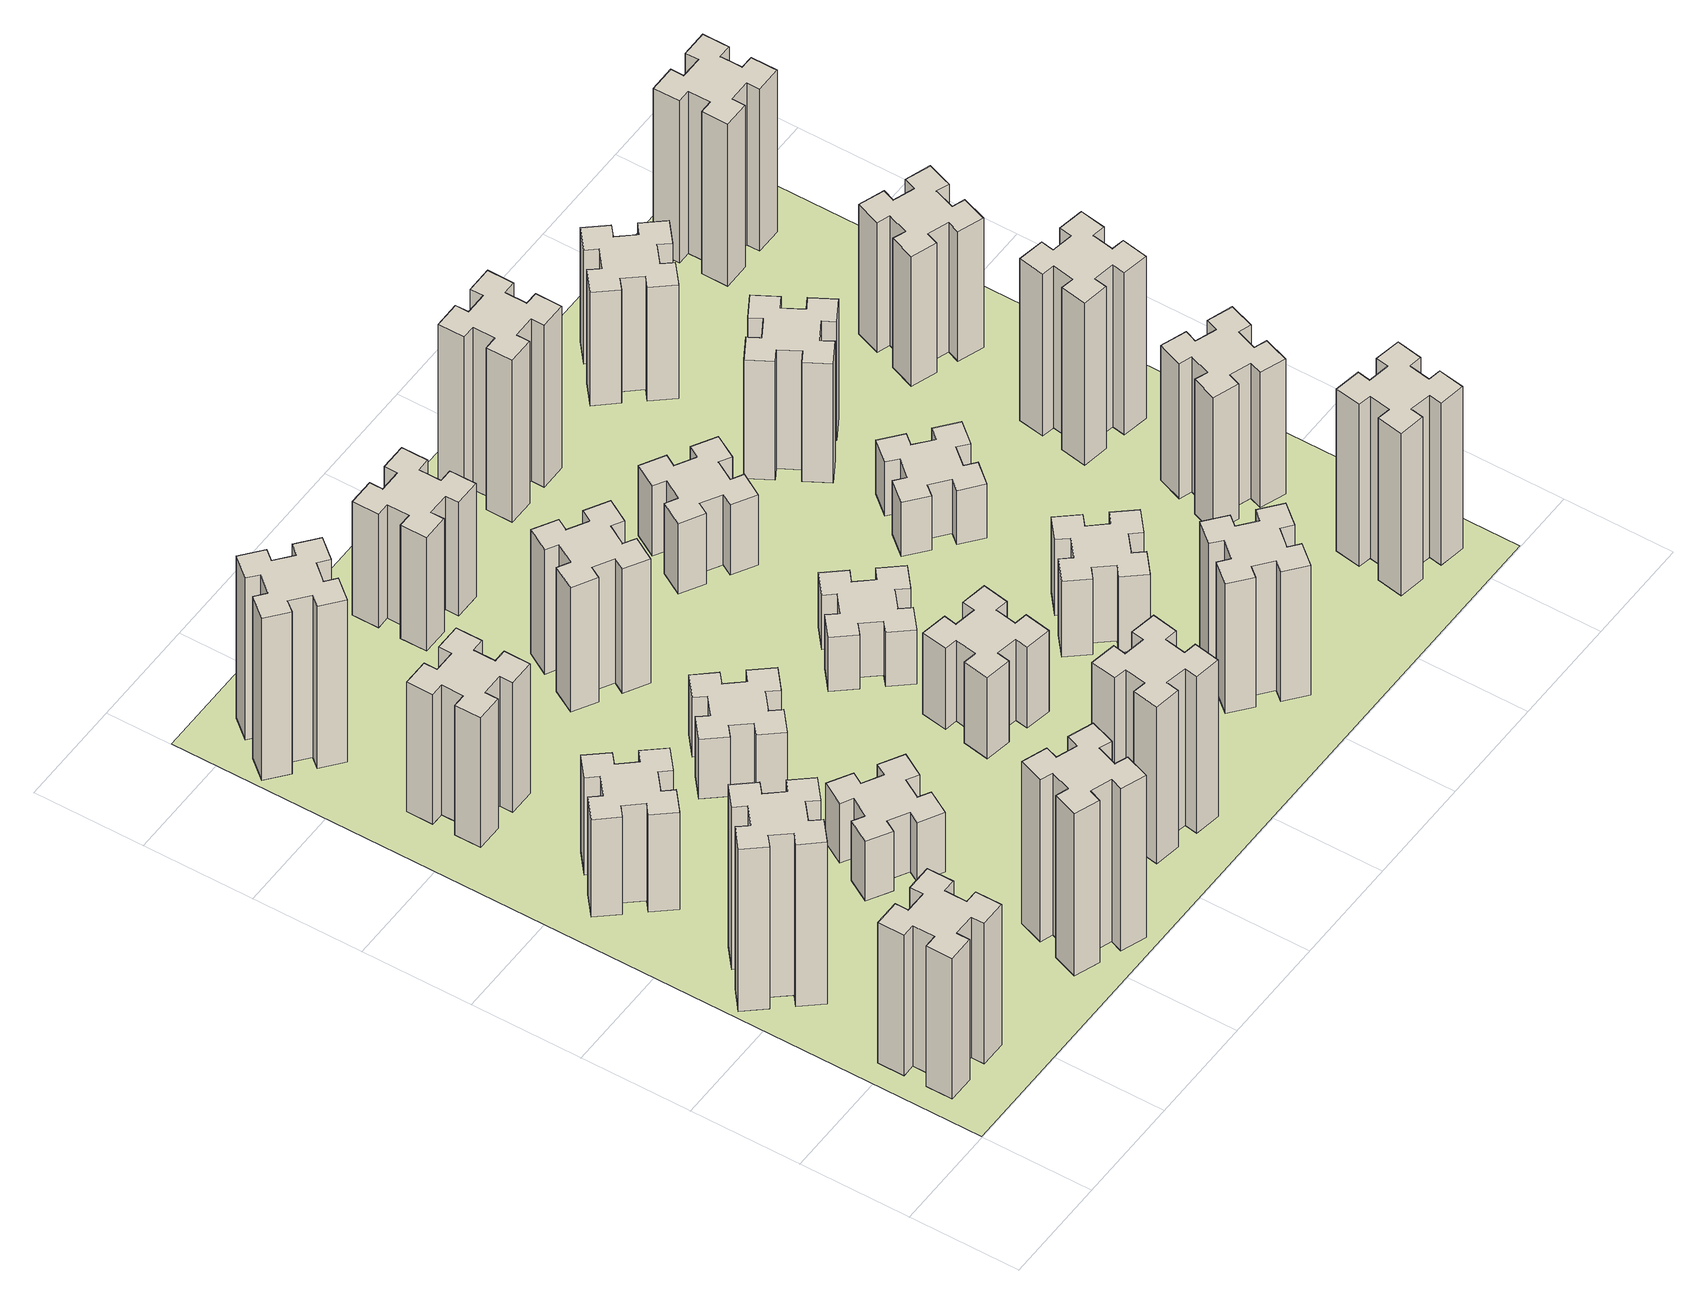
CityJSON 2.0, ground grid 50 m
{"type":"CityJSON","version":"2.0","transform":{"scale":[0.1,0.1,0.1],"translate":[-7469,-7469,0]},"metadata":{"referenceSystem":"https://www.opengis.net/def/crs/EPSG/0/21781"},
"CityObjects":{
"building1":{"type":"Building","attributes":{"class":"1000","function":"1000","usage":"1000","yearOfConstruction":2016,"roofType":"1000","measuredHeight":78,"storeysAboveGround":30,"storeysBelowGround":0},"geometry":[{"type":"Solid","lod":"1","boundaries":[[[[0,1,2,3,4,5,6,7,8,9,10,11,12,13,14,15,16,17,18,19]],[[17,16,20,21]],[[16,15,22,20]],[[15,14,23,22]],[[14,13,24,23]],[[13,12,25,24]],[[12,11,26,25]],[[11,10,27,26]],[[10,9,28,27]],[[9,8,29,28]],[[8,7,30,29]],[[7,6,31,30]],[[6,5,32,31]],[[5,4,33,32]],[[4,3,34,33]],[[3,2,35,34]],[[2,1,36,35]],[[1,0,37,36]],[[0,19,38,37]],[[19,18,39,38]],[[18,17,21,39]],[[24,25,26,27,28,29,30,31,32,33,34,35,36,37,38,39,21,20,22,23]]]]}]},
"building2":{"type":"Building","attributes":{"class":"1000","function":"1000","usage":"1000","yearOfConstruction":2016,"roofType":"1000","measuredHeight":90,"storeysAboveGround":30,"storeysBelowGround":0},"geometry":[{"type":"Solid","lod":"1","boundaries":[[[[40,41,42,43,44,45,46,47,48,49,50,51,52,53,54,55,56,57,58,59]],[[57,56,60,61]],[[56,55,62,60]],[[55,54,63,62]],[[54,53,64,63]],[[53,52,65,64]],[[52,51,66,65]],[[51,50,67,66]],[[50,49,68,67]],[[49,48,69,68]],[[48,47,70,69]],[[47,46,71,70]],[[46,45,72,71]],[[45,44,73,72]],[[44,43,74,73]],[[43,42,75,74]],[[42,41,76,75]],[[41,40,77,76]],[[40,59,78,77]],[[59,58,79,78]],[[58,57,61,79]],[[64,65,66,67,68,69,70,71,72,73,74,75,76,77,78,79,61,60,62,63]]]]}]},
"building3":{"type":"Building","attributes":{"class":"1000","function":"1000","usage":"1000","yearOfConstruction":2016,"roofType":"1000","measuredHeight":54,"storeysAboveGround":30,"storeysBelowGround":0},"geometry":[{"type":"Solid","lod":"1","boundaries":[[[[80,81,82,83,84,85,86,87,88,89,90,91,92,93,94,95,96,97,98,99]],[[97,96,100,101]],[[96,95,102,100]],[[95,94,103,102]],[[94,93,104,103]],[[93,92,105,104]],[[92,91,106,105]],[[91,90,107,106]],[[90,89,108,107]],[[89,88,109,108]],[[88,87,110,109]],[[87,86,111,110]],[[86,85,112,111]],[[85,84,113,112]],[[84,83,114,113]],[[83,82,115,114]],[[82,81,116,115]],[[81,80,117,116]],[[80,99,118,117]],[[99,98,119,118]],[[98,97,101,119]],[[104,105,106,107,108,109,110,111,112,113,114,115,116,117,118,119,101,100,102,103]]]]}]},
"building4":{"type":"Building","attributes":{"class":"1000","function":"1000","usage":"1000","yearOfConstruction":2016,"roofType":"1000","measuredHeight":72,"storeysAboveGround":30,"storeysBelowGround":0},"geometry":[{"type":"Solid","lod":"1","boundaries":[[[[120,121,122,123,124,125,126,127,128,129,130,131,132,133,134,135,136,137,138,139]],[[137,136,140,141]],[[136,135,142,140]],[[135,134,143,142]],[[134,133,144,143]],[[133,132,145,144]],[[132,131,146,145]],[[131,130,147,146]],[[130,129,148,147]],[[129,128,149,148]],[[128,127,150,149]],[[127,126,151,150]],[[126,125,152,151]],[[125,124,153,152]],[[124,123,154,153]],[[123,122,155,154]],[[122,121,156,155]],[[121,120,157,156]],[[120,139,158,157]],[[139,138,159,158]],[[138,137,141,159]],[[144,145,146,147,148,149,150,151,152,153,154,155,156,157,158,159,141,140,142,143]]]]}]},
"building5":{"type":"Building","attributes":{"class":"1000","function":"1000","usage":"1000","yearOfConstruction":2016,"roofType":"1000","measuredHeight":90,"storeysAboveGround":30,"storeysBelowGround":0},"geometry":[{"type":"Solid","lod":"1","boundaries":[[[[160,161,162,163,164,165,166,167,168,169,170,171,172,173,174,175,176,177,178,179]],[[177,176,180,181]],[[176,175,182,180]],[[175,174,183,182]],[[174,173,184,183]],[[173,172,185,184]],[[172,171,186,185]],[[171,170,187,186]],[[170,169,188,187]],[[169,168,189,188]],[[168,167,190,189]],[[167,166,191,190]],[[166,165,192,191]],[[165,164,193,192]],[[164,163,194,193]],[[163,162,195,194]],[[162,161,196,195]],[[161,160,197,196]],[[160,179,198,197]],[[179,178,199,198]],[[178,177,181,199]],[[184,185,186,187,188,189,190,191,192,193,194,195,196,197,198,199,181,180,182,183]]]]}]},
"building6":{"type":"Building","attributes":{"class":"1000","function":"1000","usage":"1000","yearOfConstruction":2016,"roofType":"1000","measuredHeight":90,"storeysAboveGround":30,"storeysBelowGround":0},"geometry":[{"type":"Solid","lod":"1","boundaries":[[[[200,201,202,203,204,205,206,207,208,209,210,211,212,213,214,215,216,217,218,219]],[[217,216,220,221]],[[216,215,222,220]],[[215,214,223,222]],[[214,213,224,223]],[[213,212,225,224]],[[212,211,226,225]],[[211,210,227,226]],[[210,209,228,227]],[[209,208,229,228]],[[208,207,230,229]],[[207,206,231,230]],[[206,205,232,231]],[[205,204,233,232]],[[204,203,234,233]],[[203,202,235,234]],[[202,201,236,235]],[[201,200,237,236]],[[200,219,238,237]],[[219,218,239,238]],[[218,217,221,239]],[[224,225,226,227,228,229,230,231,232,233,234,235,236,237,238,239,221,220,222,223]]]]}]},
"building7":{"type":"Building","attributes":{"class":"1000","function":"1000","usage":"1000","yearOfConstruction":2016,"roofType":"1000","measuredHeight":33,"storeysAboveGround":30,"storeysBelowGround":0},"geometry":[{"type":"Solid","lod":"1","boundaries":[[[[240,241,242,243,244,245,246,247,248,249,250,251,252,253,254,255,256,257,258,259]],[[257,256,260,261]],[[256,255,262,260]],[[255,254,263,262]],[[254,253,264,263]],[[253,252,265,264]],[[252,251,266,265]],[[251,250,267,266]],[[250,249,268,267]],[[249,248,269,268]],[[248,247,270,269]],[[247,246,271,270]],[[246,245,272,271]],[[245,244,273,272]],[[244,243,274,273]],[[243,242,275,274]],[[242,241,276,275]],[[241,240,277,276]],[[240,259,278,277]],[[259,258,279,278]],[[258,257,261,279]],[[264,265,266,267,268,269,270,271,272,273,274,275,276,277,278,279,261,260,262,263]]]]}]},
"building8":{"type":"Building","attributes":{"class":"1000","function":"1000","usage":"1000","yearOfConstruction":2016,"roofType":"1000","measuredHeight":33,"storeysAboveGround":30,"storeysBelowGround":0},"geometry":[{"type":"Solid","lod":"1","boundaries":[[[[280,281,282,283,284,285,286,287,288,289,290,291,292,293,294,295,296,297,298,299]],[[297,296,300,301]],[[296,295,302,300]],[[295,294,303,302]],[[294,293,304,303]],[[293,292,305,304]],[[292,291,306,305]],[[291,290,307,306]],[[290,289,308,307]],[[289,288,309,308]],[[288,287,310,309]],[[287,286,311,310]],[[286,285,312,311]],[[285,284,313,312]],[[284,283,314,313]],[[283,282,315,314]],[[282,281,316,315]],[[281,280,317,316]],[[280,299,318,317]],[[299,298,319,318]],[[298,297,301,319]],[[304,305,306,307,308,309,310,311,312,313,314,315,316,317,318,319,301,300,302,303]]]]}]},
"building9":{"type":"Building","attributes":{"class":"1000","function":"1000","usage":"1000","yearOfConstruction":2016,"roofType":"1000","measuredHeight":87,"storeysAboveGround":30,"storeysBelowGround":0},"geometry":[{"type":"Solid","lod":"1","boundaries":[[[[320,321,322,323,324,325,326,327,328,329,330,331,332,333,334,335,336,337,338,339]],[[337,336,340,341]],[[336,335,342,340]],[[335,334,343,342]],[[334,333,344,343]],[[333,332,345,344]],[[332,331,346,345]],[[331,330,347,346]],[[330,329,348,347]],[[329,328,349,348]],[[328,327,350,349]],[[327,326,351,350]],[[326,325,352,351]],[[325,324,353,352]],[[324,323,354,353]],[[323,322,355,354]],[[322,321,356,355]],[[321,320,357,356]],[[320,339,358,357]],[[339,338,359,358]],[[338,337,341,359]],[[344,345,346,347,348,349,350,351,352,353,354,355,356,357,358,359,341,340,342,343]]]]}]},
"building10":{"type":"Building","attributes":{"class":"1000","function":"1000","usage":"1000","yearOfConstruction":2016,"roofType":"1000","measuredHeight":69,"storeysAboveGround":30,"storeysBelowGround":0},"geometry":[{"type":"Solid","lod":"1","boundaries":[[[[360,361,362,363,364,365,366,367,368,369,370,371,372,373,374,375,376,377,378,379]],[[377,376,380,381]],[[376,375,382,380]],[[375,374,383,382]],[[374,373,384,383]],[[373,372,385,384]],[[372,371,386,385]],[[371,370,387,386]],[[370,369,388,387]],[[369,368,389,388]],[[368,367,390,389]],[[367,366,391,390]],[[366,365,392,391]],[[365,364,393,392]],[[364,363,394,393]],[[363,362,395,394]],[[362,361,396,395]],[[361,360,397,396]],[[360,379,398,397]],[[379,378,399,398]],[[378,377,381,399]],[[384,385,386,387,388,389,390,391,392,393,394,395,396,397,398,399,381,380,382,383]]]]}]},
"building11":{"type":"Building","attributes":{"class":"1000","function":"1000","usage":"1000","yearOfConstruction":2016,"roofType":"1000","measuredHeight":63,"storeysAboveGround":30,"storeysBelowGround":0},"geometry":[{"type":"Solid","lod":"1","boundaries":[[[[400,401,402,403,404,405,406,407,408,409,410,411,412,413,414,415,416,417,418,419]],[[417,416,420,421]],[[416,415,422,420]],[[415,414,423,422]],[[414,413,424,423]],[[413,412,425,424]],[[412,411,426,425]],[[411,410,427,426]],[[410,409,428,427]],[[409,408,429,428]],[[408,407,430,429]],[[407,406,431,430]],[[406,405,432,431]],[[405,404,433,432]],[[404,403,434,433]],[[403,402,435,434]],[[402,401,436,435]],[[401,400,437,436]],[[400,419,438,437]],[[419,418,439,438]],[[418,417,421,439]],[[424,425,426,427,428,429,430,431,432,433,434,435,436,437,438,439,421,420,422,423]]]]}]},
"building12":{"type":"Building","attributes":{"class":"1000","function":"1000","usage":"1000","yearOfConstruction":2016,"roofType":"1000","measuredHeight":45,"storeysAboveGround":30,"storeysBelowGround":0},"geometry":[{"type":"Solid","lod":"1","boundaries":[[[[440,441,442,443,444,445,446,447,448,449,450,451,452,453,454,455,456,457,458,459]],[[457,456,460,461]],[[456,455,462,460]],[[455,454,463,462]],[[454,453,464,463]],[[453,452,465,464]],[[452,451,466,465]],[[451,450,467,466]],[[450,449,468,467]],[[449,448,469,468]],[[448,447,470,469]],[[447,446,471,470]],[[446,445,472,471]],[[445,444,473,472]],[[444,443,474,473]],[[443,442,475,474]],[[442,441,476,475]],[[441,440,477,476]],[[440,459,478,477]],[[459,458,479,478]],[[458,457,461,479]],[[464,465,466,467,468,469,470,471,472,473,474,475,476,477,478,479,461,460,462,463]]]]}]},
"building13":{"type":"Building","attributes":{"class":"1000","function":"1000","usage":"1000","yearOfConstruction":2016,"roofType":"1000","measuredHeight":30,"storeysAboveGround":30,"storeysBelowGround":0},"geometry":[{"type":"Solid","lod":"1","boundaries":[[[[480,481,482,483,484,485,486,487,488,489,490,491,492,493,494,495,496,497,498,499]],[[497,496,500,501]],[[496,495,502,500]],[[495,494,503,502]],[[494,493,504,503]],[[493,492,505,504]],[[492,491,506,505]],[[491,490,507,506]],[[490,489,508,507]],[[489,488,509,508]],[[488,487,510,509]],[[487,486,511,510]],[[486,485,512,511]],[[485,484,513,512]],[[484,483,514,513]],[[483,482,515,514]],[[482,481,516,515]],[[481,480,517,516]],[[480,499,518,517]],[[499,498,519,518]],[[498,497,501,519]],[[504,505,506,507,508,509,510,511,512,513,514,515,516,517,518,519,501,500,502,503]]]]}]},
"building14":{"type":"Building","attributes":{"class":"1000","function":"1000","usage":"1000","yearOfConstruction":2016,"roofType":"1000","measuredHeight":39,"storeysAboveGround":30,"storeysBelowGround":0},"geometry":[{"type":"Solid","lod":"1","boundaries":[[[[520,521,522,523,524,525,526,527,528,529,530,531,532,533,534,535,536,537,538,539]],[[537,536,540,541]],[[536,535,542,540]],[[535,534,543,542]],[[534,533,544,543]],[[533,532,545,544]],[[532,531,546,545]],[[531,530,547,546]],[[530,529,548,547]],[[529,528,549,548]],[[528,527,550,549]],[[527,526,551,550]],[[526,525,552,551]],[[525,524,553,552]],[[524,523,554,553]],[[523,522,555,554]],[[522,521,556,555]],[[521,520,557,556]],[[520,539,558,557]],[[539,538,559,558]],[[538,537,541,559]],[[544,545,546,547,548,549,550,551,552,553,554,555,556,557,558,559,541,540,542,543]]]]}]},
"building15":{"type":"Building","attributes":{"class":"1000","function":"1000","usage":"1000","yearOfConstruction":2016,"roofType":"1000","measuredHeight":72,"storeysAboveGround":30,"storeysBelowGround":0},"geometry":[{"type":"Solid","lod":"1","boundaries":[[[[560,561,562,563,564,565,566,567,568,569,570,571,572,573,574,575,576,577,578,579]],[[577,576,580,581]],[[576,575,582,580]],[[575,574,583,582]],[[574,573,584,583]],[[573,572,585,584]],[[572,571,586,585]],[[571,570,587,586]],[[570,569,588,587]],[[569,568,589,588]],[[568,567,590,589]],[[567,566,591,590]],[[566,565,592,591]],[[565,564,593,592]],[[564,563,594,593]],[[563,562,595,594]],[[562,561,596,595]],[[561,560,597,596]],[[560,579,598,597]],[[579,578,599,598]],[[578,577,581,599]],[[584,585,586,587,588,589,590,591,592,593,594,595,596,597,598,599,581,580,582,583]]]]}]},
"building16":{"type":"Building","attributes":{"class":"1000","function":"1000","usage":"1000","yearOfConstruction":2016,"roofType":"1000","measuredHeight":42,"storeysAboveGround":30,"storeysBelowGround":0},"geometry":[{"type":"Solid","lod":"1","boundaries":[[[[600,601,602,603,604,605,606,607,608,609,610,611,612,613,614,615,616,617,618,619]],[[617,616,620,621]],[[616,615,622,620]],[[615,614,623,622]],[[614,613,624,623]],[[613,612,625,624]],[[612,611,626,625]],[[611,610,627,626]],[[610,609,628,627]],[[609,608,629,628]],[[608,607,630,629]],[[607,606,631,630]],[[606,605,632,631]],[[605,604,633,632]],[[604,603,634,633]],[[603,602,635,634]],[[602,601,636,635]],[[601,600,637,636]],[[600,619,638,637]],[[619,618,639,638]],[[618,617,621,639]],[[624,625,626,627,628,629,630,631,632,633,634,635,636,637,638,639,621,620,622,623]]]]}]},
"building17":{"type":"Building","attributes":{"class":"1000","function":"1000","usage":"1000","yearOfConstruction":2016,"roofType":"1000","measuredHeight":90,"storeysAboveGround":30,"storeysBelowGround":0},"geometry":[{"type":"Solid","lod":"1","boundaries":[[[[640,641,642,643,644,645,646,647,648,649,650,651,652,653,654,655,656,657,658,659]],[[657,656,660,661]],[[656,655,662,660]],[[655,654,663,662]],[[654,653,664,663]],[[653,652,665,664]],[[652,651,666,665]],[[651,650,667,666]],[[650,649,668,667]],[[649,648,669,668]],[[648,647,670,669]],[[647,646,671,670]],[[646,645,672,671]],[[645,644,673,672]],[[644,643,674,673]],[[643,642,675,674]],[[642,641,676,675]],[[641,640,677,676]],[[640,659,678,677]],[[659,658,679,678]],[[658,657,661,679]],[[664,665,666,667,668,669,670,671,672,673,674,675,676,677,678,679,661,660,662,663]]]]}]},
"building18":{"type":"Building","attributes":{"class":"1000","function":"1000","usage":"1000","yearOfConstruction":2016,"roofType":"1000","measuredHeight":30,"storeysAboveGround":30,"storeysBelowGround":0},"geometry":[{"type":"Solid","lod":"1","boundaries":[[[[680,681,682,683,684,685,686,687,688,689,690,691,692,693,694,695,696,697,698,699]],[[697,696,700,701]],[[696,695,702,700]],[[695,694,703,702]],[[694,693,704,703]],[[693,692,705,704]],[[692,691,706,705]],[[691,690,707,706]],[[690,689,708,707]],[[689,688,709,708]],[[688,687,710,709]],[[687,686,711,710]],[[686,685,712,711]],[[685,684,713,712]],[[684,683,714,713]],[[683,682,715,714]],[[682,681,716,715]],[[681,680,717,716]],[[680,699,718,717]],[[699,698,719,718]],[[698,697,701,719]],[[704,705,706,707,708,709,710,711,712,713,714,715,716,717,718,719,701,700,702,703]]]]}]},
"building19":{"type":"Building","attributes":{"class":"1000","function":"1000","usage":"1000","yearOfConstruction":2016,"roofType":"1000","measuredHeight":66,"storeysAboveGround":30,"storeysBelowGround":0},"geometry":[{"type":"Solid","lod":"1","boundaries":[[[[720,721,722,723,724,725,726,727,728,729,730,731,732,733,734,735,736,737,738,739]],[[737,736,740,741]],[[736,735,742,740]],[[735,734,743,742]],[[734,733,744,743]],[[733,732,745,744]],[[732,731,746,745]],[[731,730,747,746]],[[730,729,748,747]],[[729,728,749,748]],[[728,727,750,749]],[[727,726,751,750]],[[726,725,752,751]],[[725,724,753,752]],[[724,723,754,753]],[[723,722,755,754]],[[722,721,756,755]],[[721,720,757,756]],[[720,739,758,757]],[[739,738,759,758]],[[738,737,741,759]],[[744,745,746,747,748,749,750,751,752,753,754,755,756,757,758,759,741,740,742,743]]]]}]},
"building20":{"type":"Building","attributes":{"class":"1000","function":"1000","usage":"1000","yearOfConstruction":2016,"roofType":"1000","measuredHeight":90,"storeysAboveGround":30,"storeysBelowGround":0},"geometry":[{"type":"Solid","lod":"1","boundaries":[[[[760,761,762,763,764,765,766,767,768,769,770,771,772,773,774,775,776,777,778,779]],[[777,776,780,781]],[[776,775,782,780]],[[775,774,783,782]],[[774,773,784,783]],[[773,772,785,784]],[[772,771,786,785]],[[771,770,787,786]],[[770,769,788,787]],[[769,768,789,788]],[[768,767,790,789]],[[767,766,791,790]],[[766,765,792,791]],[[765,764,793,792]],[[764,763,794,793]],[[763,762,795,794]],[[762,761,796,795]],[[761,760,797,796]],[[760,779,798,797]],[[779,778,799,798]],[[778,777,781,799]],[[784,785,786,787,788,789,790,791,792,793,794,795,796,797,798,799,781,780,782,783]]]]}]},
"building21":{"type":"Building","attributes":{"class":"1000","function":"1000","usage":"1000","yearOfConstruction":2016,"roofType":"1000","measuredHeight":63,"storeysAboveGround":30,"storeysBelowGround":0},"geometry":[{"type":"Solid","lod":"1","boundaries":[[[[800,801,802,803,804,805,806,807,808,809,810,811,812,813,814,815,816,817,818,819]],[[817,816,820,821]],[[816,815,822,820]],[[815,814,823,822]],[[814,813,824,823]],[[813,812,825,824]],[[812,811,826,825]],[[811,810,827,826]],[[810,809,828,827]],[[809,808,829,828]],[[808,807,830,829]],[[807,806,831,830]],[[806,805,832,831]],[[805,804,833,832]],[[804,803,834,833]],[[803,802,835,834]],[[802,801,836,835]],[[801,800,837,836]],[[800,819,838,837]],[[819,818,839,838]],[[818,817,821,839]],[[824,825,826,827,828,829,830,831,832,833,834,835,836,837,838,839,821,820,822,823]]]]}]},
"building22":{"type":"Building","attributes":{"class":"1000","function":"1000","usage":"1000","yearOfConstruction":2016,"roofType":"1000","measuredHeight":75,"storeysAboveGround":30,"storeysBelowGround":0},"geometry":[{"type":"Solid","lod":"1","boundaries":[[[[840,841,842,843,844,845,846,847,848,849,850,851,852,853,854,855,856,857,858,859]],[[857,856,860,861]],[[856,855,862,860]],[[855,854,863,862]],[[854,853,864,863]],[[853,852,865,864]],[[852,851,866,865]],[[851,850,867,866]],[[850,849,868,867]],[[849,848,869,868]],[[848,847,870,869]],[[847,846,871,870]],[[846,845,872,871]],[[845,844,873,872]],[[844,843,874,873]],[[843,842,875,874]],[[842,841,876,875]],[[841,840,877,876]],[[840,859,878,877]],[[859,858,879,878]],[[858,857,861,879]],[[864,865,866,867,868,869,870,871,872,873,874,875,876,877,878,879,861,860,862,863]]]]}]},
"building23":{"type":"Building","attributes":{"class":"1000","function":"1000","usage":"1000","yearOfConstruction":2016,"roofType":"1000","measuredHeight":90,"storeysAboveGround":30,"storeysBelowGround":0},"geometry":[{"type":"Solid","lod":"1","boundaries":[[[[880,881,882,883,884,885,886,887,888,889,890,891,892,893,894,895,896,897,898,899]],[[897,896,900,901]],[[896,895,902,900]],[[895,894,903,902]],[[894,893,904,903]],[[893,892,905,904]],[[892,891,906,905]],[[891,890,907,906]],[[890,889,908,907]],[[889,888,909,908]],[[888,887,910,909]],[[887,886,911,910]],[[886,885,912,911]],[[885,884,913,912]],[[884,883,914,913]],[[883,882,915,914]],[[882,881,916,915]],[[881,880,917,916]],[[880,899,918,917]],[[899,898,919,918]],[[898,897,901,919]],[[904,905,906,907,908,909,910,911,912,913,914,915,916,917,918,919,901,900,902,903]]]]}]},
"building24":{"type":"Building","attributes":{"class":"1000","function":"1000","usage":"1000","yearOfConstruction":2016,"roofType":"1000","measuredHeight":72,"storeysAboveGround":30,"storeysBelowGround":0},"geometry":[{"type":"Solid","lod":"1","boundaries":[[[[920,921,922,923,924,925,926,927,928,929,930,931,932,933,934,935,936,937,938,939]],[[937,936,940,941]],[[936,935,942,940]],[[935,934,943,942]],[[934,933,944,943]],[[933,932,945,944]],[[932,931,946,945]],[[931,930,947,946]],[[930,929,948,947]],[[929,928,949,948]],[[928,927,950,949]],[[927,926,951,950]],[[926,925,952,951]],[[925,924,953,952]],[[924,923,954,953]],[[923,922,955,954]],[[922,921,956,955]],[[921,920,957,956]],[[920,939,958,957]],[[939,938,959,958]],[[938,937,941,959]],[[944,945,946,947,948,949,950,951,952,953,954,955,956,957,958,959,941,940,942,943]]]]}]},
"building25":{"type":"Building","attributes":{"class":"1000","function":"1000","usage":"1000","yearOfConstruction":2016,"roofType":"1000","measuredHeight":90,"storeysAboveGround":30,"storeysBelowGround":0},"geometry":[{"type":"Solid","lod":"1","boundaries":[[[[960,961,962,963,964,965,966,967,968,969,970,971,972,973,974,975,976,977,978,979]],[[977,976,980,981]],[[976,975,982,980]],[[975,974,983,982]],[[974,973,984,983]],[[973,972,985,984]],[[972,971,986,985]],[[971,970,987,986]],[[970,969,988,987]],[[969,968,989,988]],[[968,967,990,989]],[[967,966,991,990]],[[966,965,992,991]],[[965,964,993,992]],[[964,963,994,993]],[[963,962,995,994]],[[962,961,996,995]],[[961,960,997,996]],[[960,979,998,997]],[[979,978,999,998]],[[978,977,981,999]],[[984,985,986,987,988,989,990,991,992,993,994,995,996,997,998,999,981,980,982,983]]]]}]},
"landuse1":{"type":"LandUse","attributes":{"name":"plot1","function":"1010"},"geometry":[{"type":"MultiSurface","lod":"1","boundaries":[[[1000,1001,1002,1003]]]}]}
},
"vertices":[
[165,425,0],[165,325,0],[105,325,0],[105,205,0],[225,205,0],[225,265,0],[325,265,0],[325,205,0],[445,205,0],[445,325,0],[385,325,0],[385,425,0],[445,425,0],[445,545,0],[325,545,0],[325,485,0],[225,485,0],[225,545,0],[105,545,0],[105,425,0],[225,485,780],[225,545,780],[325,485,780],[325,545,780],[445,545,780],[445,425,780],[385,425,780],[385,325,780],[445,325,780],[445,205,780],[325,205,780],[325,265,780],[225,265,780],[225,205,780],[105,205,780],[105,325,780],[165,325,780],[165,425,780],[105,425,780],[105,545,780],
[392,1148,0],[327,1224,0],[373,1263,0],[296,1355,0],[204,1278,0],[243,1232,0],[166,1167,0],[128,1213,0],[36,1136,0],[113,1044,0],[159,1083,0],[223,1006,0],[177,968,0],[254,876,0],[346,953,0],[308,999,0],[384,1063,0],[423,1017,0],[515,1094,0],[438,1186,0],[384,1063,900],[423,1017,900],[308,999,900],[346,953,900],[254,876,900],[177,968,900],[223,1006,900],[159,1083,900],[113,1044,900],[36,1136,900],[128,1213,900],[166,1167,900],[243,1232,900],[204,1278,900],[296,1355,900],[373,1263,900],[327,1224,900],[392,1148,900],[438,1186,900],[515,1094,900],
[408,1739,0],[484,1803,0],[523,1757,0],[615,1834,0],[538,1926,0],[492,1888,0],[427,1964,0],[473,2003,0],[396,2095,0],[304,2018,0],[343,1972,0],[266,1907,0],[228,1953,0],[136,1876,0],[213,1784,0],[259,1823,0],[323,1746,0],[277,1708,0],[354,1616,0],[446,1693,0],[323,1746,540],[277,1708,540],[259,1823,540],[213,1784,540],[136,1876,540],[228,1953,540],[266,1907,540],[343,1972,540],[304,2018,540],[396,2095,540],[473,2003,540],[427,1964,540],[492,1888,540],[538,1926,540],[615,1834,540],[523,1757,540],[484,1803,540],[408,1739,540],[446,1693,540],[354,1616,540],
[485,2545,0],[485,2645,0],[545,2645,0],[545,2765,0],[425,2765,0],[425,2705,0],[325,2705,0],[325,2765,0],[205,2765,0],[205,2645,0],[265,2645,0],[265,2545,0],[205,2545,0],[205,2425,0],[325,2425,0],[325,2485,0],[425,2485,0],[425,2425,0],[545,2425,0],[545,2545,0],[425,2485,720],[425,2425,720],[325,2485,720],[325,2425,720],[205,2425,720],[205,2545,720],[265,2545,720],[265,2645,720],[205,2645,720],[205,2765,720],[325,2765,720],[325,2705,720],[425,2705,720],[425,2765,720],[545,2765,720],[545,2645,720],[485,2645,720],[485,2545,720],[545,2545,720],[545,2425,720],
[1029,360,0],[995,266,0],[939,287,0],[897,174,0],[1010,133,0],[1031,189,0],[1125,155,0],[1104,99,0],[1217,57,0],[1258,170,0],[1202,191,0],[1236,285,0],[1292,264,0],[1333,377,0],[1220,418,0],[1200,362,0],[1106,396,0],[1127,452,0],[1014,493,0],[973,380,0],[1106,396,900],[1127,452,900],[1200,362,900],[1220,418,900],[1333,377,900],[1292,264,900],[1236,285,900],[1202,191,900],[1258,170,900],[1217,57,900],[1104,99,900],[1125,155,900],[1031,189,900],[1010,133,900],[897,174,900],[939,287,900],[995,266,900],[1029,360,900],[973,380,900],[1014,493,900],
[384,3387,0],[308,3452,0],[346,3498,0],[254,3575,0],[177,3483,0],[223,3444,0],[159,3368,0],[113,3406,0],[36,3314,0],[128,3237,0],[166,3283,0],[243,3219,0],[204,3173,0],[296,3096,0],[373,3188,0],[327,3226,0],[392,3303,0],[438,3264,0],[515,3356,0],[423,3433,0],[392,3303,900],[438,3264,900],[327,3226,900],[373,3188,900],[296,3096,900],[204,3173,900],[243,3219,900],[166,3283,900],[128,3237,900],[36,3314,900],[113,3406,900],[159,3368,900],[223,3444,900],[177,3483,900],[254,3575,900],[346,3498,900],[308,3452,900],[384,3387,900],[423,3433,900],[515,3356,900],
[1086,1017,0],[1136,1104,0],[1188,1074,0],[1248,1178,0],[1144,1238,0],[1114,1186,0],[1027,1236,0],[1057,1288,0],[953,1348,0],[893,1244,0],[945,1214,0],[895,1127,0],[843,1157,0],[783,1053,0],[887,993,0],[917,1045,0],[1004,995,0],[974,943,0],[1078,883,0],[1138,987,0],[1004,995,330],[974,943,330],[917,1045,330],[887,993,330],[783,1053,330],[843,1157,330],[895,1127,330],[945,1214,330],[893,1244,330],[953,1348,330],[1057,1288,330],[1027,1236,330],[1114,1186,330],[1144,1238,330],[1248,1178,330],[1188,1074,330],[1136,1104,330],[1086,1017,330],[1138,987,330],[1078,883,330],
[1083,1972,0],[1006,1907,0],[968,1953,0],[876,1876,0],[953,1784,0],[999,1823,0],[1063,1746,0],[1017,1708,0],[1094,1616,0],[1186,1693,0],[1148,1739,0],[1224,1803,0],[1263,1757,0],[1355,1834,0],[1278,1926,0],[1232,1888,0],[1167,1964,0],[1213,2003,0],[1136,2095,0],[1044,2018,0],[1167,1964,330],[1213,2003,330],[1232,1888,330],[1278,1926,330],[1355,1834,330],[1263,1757,330],[1224,1803,330],[1148,1739,330],[1186,1693,330],[1094,1616,330],[1017,1708,330],[1063,1746,330],[999,1823,330],[953,1784,330],[876,1876,330],[968,1953,330],[1006,1907,330],[1083,1972,330],[1044,2018,330],[1136,2095,330],
[1656,444,0],[1638,345,0],[1579,356,0],[1558,237,0],[1677,217,0],[1687,276,0],[1785,258,0],[1775,199,0],[1893,178,0],[1914,297,0],[1855,307,0],[1872,405,0],[1931,395,0],[1952,513,0],[1834,534,0],[1824,475,0],[1725,492,0],[1736,551,0],[1617,572,0],[1597,454,0],[1725,492,870],[1736,551,870],[1824,475,870],[1834,534,870],[1952,513,870],[1931,395,870],[1872,405,870],[1855,307,870],[1914,297,870],[1893,178,870],[1775,199,870],[1785,258,870],[1687,276,870],[1677,217,870],[1558,237,870],[1579,356,870],[1638,345,870],[1656,444,870],[1597,454,870],[1617,572,870],
[1314,2666,0],[1227,2716,0],[1257,2768,0],[1153,2828,0],[1093,2724,0],[1145,2694,0],[1095,2607,0],[1043,2637,0],[983,2533,0],[1087,2473,0],[1117,2525,0],[1204,2475,0],[1174,2423,0],[1278,2363,0],[1338,2467,0],[1286,2497,0],[1336,2584,0],[1388,2554,0],[1448,2658,0],[1344,2718,0],[1336,2584,690],[1388,2554,690],[1286,2497,690],[1338,2467,690],[1278,2363,690],[1174,2423,690],[1204,2475,690],[1117,2525,690],[1087,2473,690],[983,2533,690],[1043,2637,690],[1095,2607,690],[1145,2694,690],[1093,2724,690],[1153,2828,690],[1257,2768,690],[1227,2716,690],[1314,2666,690],[1344,2718,690],[1448,2658,690],
[1065,3225,0],[1165,3225,0],[1165,3165,0],[1285,3165,0],[1285,3285,0],[1225,3285,0],[1225,3385,0],[1285,3385,0],[1285,3505,0],[1165,3505,0],[1165,3445,0],[1065,3445,0],[1065,3505,0],[945,3505,0],[945,3385,0],[1005,3385,0],[1005,3285,0],[945,3285,0],[945,3165,0],[1065,3165,0],[1005,3285,630],[945,3285,630],[1005,3385,630],[945,3385,630],[945,3505,630],[1065,3505,630],[1065,3445,630],[1165,3445,630],[1165,3505,630],[1285,3505,630],[1285,3385,630],[1225,3385,630],[1225,3285,630],[1285,3285,630],[1285,3165,630],[1165,3165,630],[1165,3225,630],[1065,3225,630],[1065,3165,630],[945,3165,630],
[1955,1147,0],[1972,1245,0],[2031,1235,0],[2052,1353,0],[1934,1374,0],[1924,1315,0],[1825,1332,0],[1836,1391,0],[1717,1412,0],[1697,1294,0],[1756,1284,0],[1738,1185,0],[1679,1196,0],[1658,1077,0],[1777,1057,0],[1787,1116,0],[1885,1098,0],[1875,1039,0],[1993,1018,0],[2014,1137,0],[1885,1098,450],[1875,1039,450],[1787,1116,450],[1777,1057,450],[1658,1077,450],[1679,1196,450],[1738,1185,450],[1756,1284,450],[1697,1294,450],[1717,1412,450],[1836,1391,450],[1825,1332,450],[1924,1315,450],[1934,1374,450],[2052,1353,450],[2031,1235,450],[1972,1245,450],[1955,1147,450],[2014,1137,450],[1993,1018,450],
[1972,1788,0],[1907,1864,0],[1953,1903,0],[1876,1995,0],[1784,1918,0],[1823,1872,0],[1746,1807,0],[1708,1853,0],[1616,1776,0],[1693,1684,0],[1739,1723,0],[1803,1646,0],[1757,1608,0],[1834,1516,0],[1926,1593,0],[1888,1639,0],[1964,1703,0],[2003,1657,0],[2095,1734,0],[2018,1826,0],[1964,1703,300],[2003,1657,300],[1888,1639,300],[1926,1593,300],[1834,1516,300],[1757,1608,300],[1803,1646,300],[1739,1723,300],[1693,1684,300],[1616,1776,300],[1708,1853,300],[1746,1807,300],[1823,1872,300],[1784,1918,300],[1876,1995,300],[1953,1903,300],[1907,1864,300],[1972,1788,300],[2018,1826,300],[2095,1734,300],
[2026,2497,0],[2076,2584,0],[2128,2554,0],[2188,2658,0],[2084,2718,0],[2054,2666,0],[1967,2716,0],[1997,2768,0],[1893,2828,0],[1833,2724,0],[1885,2694,0],[1835,2607,0],[1783,2637,0],[1723,2533,0],[1827,2473,0],[1857,2525,0],[1944,2475,0],[1914,2423,0],[2018,2363,0],[2078,2467,0],[1944,2475,390],[1914,2423,390],[1857,2525,390],[1827,2473,390],[1723,2533,390],[1783,2637,390],[1835,2607,390],[1885,2694,390],[1833,2724,390],[1893,2828,390],[1997,2768,390],[1967,2716,390],[2054,2666,390],[2084,2718,390],[2188,2658,390],[2128,2554,390],[2076,2584,390],[2026,2497,390],[2078,2467,390],[2018,2363,390],
[2486,423,0],[2563,359,0],[2524,313,0],[2616,236,0],[2693,328,0],[2647,366,0],[2712,443,0],[2758,404,0],[2835,496,0],[2743,573,0],[2704,527,0],[2628,592,0],[2666,638,0],[2574,715,0],[2497,623,0],[2543,584,0],[2479,508,0],[2433,546,0],[2356,454,0],[2448,377,0],[2479,508,720],[2433,546,720],[2543,584,720],[2497,623,720],[2574,715,720],[2666,638,720],[2628,592,720],[2704,527,720],[2743,573,720],[2835,496,720],[2758,404,720],[2712,443,720],[2647,366,720],[2693,328,720],[2616,236,720],[2524,313,720],[2563,359,720],[2486,423,720],[2448,377,720],[2356,454,720],
[2463,1232,0],[2386,1167,0],[2348,1213,0],[2256,1136,0],[2333,1044,0],[2379,1083,0],[2443,1006,0],[2397,968,0],[2474,876,0],[2566,953,0],[2528,999,0],[2604,1063,0],[2643,1017,0],[2735,1094,0],[2658,1186,0],[2612,1148,0],[2547,1224,0],[2593,1263,0],[2516,1355,0],[2424,1278,0],[2547,1224,420],[2593,1263,420],[2612,1148,420],[2658,1186,420],[2735,1094,420],[2643,1017,420],[2604,1063,420],[2528,999,420],[2566,953,420],[2474,876,420],[2397,968,420],[2443,1006,420],[2379,1083,420],[2333,1044,420],[2256,1136,420],[2348,1213,420],[2386,1167,420],[2463,1232,420],[2424,1278,420],[2516,1355,420],
[1965,3385,0],[1965,3485,0],[2025,3485,0],[2025,3605,0],[1905,3605,0],[1905,3545,0],[1805,3545,0],[1805,3605,0],[1685,3605,0],[1685,3485,0],[1745,3485,0],[1745,3385,0],[1685,3385,0],[1685,3265,0],[1805,3265,0],[1805,3325,0],[1905,3325,0],[1905,3265,0],[2025,3265,0],[2025,3385,0],[1905,3325,900],[1905,3265,900],[1805,3325,900],[1805,3265,900],[1685,3265,900],[1685,3385,900],[1745,3385,900],[1745,3485,900],[1685,3485,900],[1685,3605,900],[1805,3605,900],[1805,3545,900],[1905,3545,900],[1905,3605,900],[2025,3605,900],[2025,3485,900],[1965,3485,900],[1965,3385,900],[2025,3385,900],[2025,3265,900],
[2704,2007,0],[2628,2072,0],[2666,2118,0],[2574,2195,0],[2497,2103,0],[2543,2064,0],[2479,1988,0],[2433,2026,0],[2356,1934,0],[2448,1857,0],[2486,1903,0],[2563,1839,0],[2524,1793,0],[2616,1716,0],[2693,1808,0],[2647,1846,0],[2712,1923,0],[2758,1884,0],[2835,1976,0],[2743,2053,0],[2712,1923,300],[2758,1884,300],[2647,1846,300],[2693,1808,300],[2616,1716,300],[2524,1793,300],[2563,1839,300],[2486,1903,300],[2448,1857,300],[2356,1934,300],[2433,2026,300],[2479,1988,300],[2543,2064,300],[2497,2103,300],[2574,2195,300],[2666,2118,300],[2628,2072,300],[2704,2007,300],[2743,2053,300],[2835,1976,300],
[2475,2584,0],[2525,2497,0],[2473,2467,0],[2533,2363,0],[2637,2423,0],[2607,2475,0],[2694,2525,0],[2724,2473,0],[2828,2533,0],[2768,2637,0],[2716,2607,0],[2666,2694,0],[2718,2724,0],[2658,2828,0],[2554,2768,0],[2584,2716,0],[2497,2666,0],[2467,2718,0],[2363,2658,0],[2423,2554,0],[2497,2666,660],[2467,2718,660],[2584,2716,660],[2554,2768,660],[2658,2828,660],[2718,2724,660],[2666,2694,660],[2716,2607,660],[2768,2637,660],[2828,2533,660],[2724,2473,660],[2694,2525,660],[2607,2475,660],[2637,2423,660],[2533,2363,660],[2473,2467,660],[2525,2497,660],[2475,2584,660],[2423,2554,660],[2363,2658,660],
[3504,475,0],[3405,492,0],[3416,551,0],[3297,572,0],[3277,454,0],[3336,444,0],[3318,345,0],[3259,356,0],[3238,237,0],[3357,217,0],[3367,276,0],[3465,258,0],[3455,199,0],[3573,178,0],[3594,297,0],[3535,307,0],[3552,405,0],[3611,395,0],[3632,513,0],[3514,534,0],[3552,405,900],[3611,395,900],[3535,307,900],[3594,297,900],[3573,178,900],[3455,199,900],[3465,258,900],[3367,276,900],[3357,217,900],[3238,237,900],[3259,356,900],[3318,345,900],[3336,444,900],[3277,454,900],[3297,572,900],[3416,551,900],[3405,492,900],[3504,475,900],[3514,534,900],[3632,513,900],
[2712,3368,0],[2647,3444,0],[2693,3483,0],[2616,3575,0],[2524,3498,0],[2563,3452,0],[2486,3387,0],[2448,3433,0],[2356,3356,0],[2433,3264,0],[2479,3303,0],[2543,3226,0],[2497,3188,0],[2574,3096,0],[2666,3173,0],[2628,3219,0],[2704,3283,0],[2743,3237,0],[2835,3314,0],[2758,3406,0],[2704,3283,630],[2743,3237,630],[2628,3219,630],[2666,3173,630],[2574,3096,630],[2497,3188,630],[2543,3226,630],[2479,3303,630],[2433,3264,630],[2356,3356,630],[2448,3433,630],[2486,3387,630],[2563,3452,630],[2524,3498,630],[2616,3575,630],[2693,3483,630],[2647,3444,630],[2712,3368,630],[2758,3406,630],[2835,3314,630],
[3251,1029,0],[3345,995,0],[3324,939,0],[3437,897,0],[3478,1010,0],[3422,1031,0],[3456,1125,0],[3512,1104,0],[3553,1217,0],[3440,1258,0],[3420,1202,0],[3326,1236,0],[3347,1292,0],[3234,1333,0],[3193,1220,0],[3249,1200,0],[3215,1106,0],[3159,1127,0],[3117,1014,0],[3230,973,0],[3215,1106,750],[3159,1127,750],[3249,1200,750],[3193,1220,750],[3234,1333,750],[3347,1292,750],[3326,1236,750],[3420,1202,750],[3440,1258,750],[3553,1217,750],[3512,1104,750],[3456,1125,750],[3422,1031,750],[3478,1010,750],[3437,897,750],[3324,939,750],[3345,995,750],[3251,1029,750],[3230,973,750],[3117,1014,750],
[3267,1656,0],[3365,1638,0],[3355,1579,0],[3473,1558,0],[3494,1677,0],[3435,1687,0],[3452,1785,0],[3511,1775,0],[3532,1893,0],[3414,1914,0],[3404,1855,0],[3305,1872,0],[3316,1931,0],[3197,1952,0],[3177,1834,0],[3236,1824,0],[3218,1725,0],[3159,1736,0],[3138,1617,0],[3257,1597,0],[3218,1725,900],[3159,1736,900],[3236,1824,900],[3177,1834,900],[3197,1952,900],[3316,1931,900],[3305,1872,900],[3404,1855,900],[3414,1914,900],[3532,1893,900],[3511,1775,900],[3452,1785,900],[3435,1687,900],[3494,1677,900],[3473,1558,900],[3355,1579,900],[3365,1638,900],[3267,1656,900],[3257,1597,900],[3138,1617,900],
[3420,2582,0],[3326,2616,0],[3347,2672,0],[3234,2713,0],[3193,2600,0],[3249,2580,0],[3215,2486,0],[3159,2507,0],[3117,2394,0],[3230,2353,0],[3251,2409,0],[3345,2375,0],[3324,2319,0],[3437,2277,0],[3478,2390,0],[3422,2411,0],[3456,2505,0],[3512,2484,0],[3553,2597,0],[3440,2638,0],[3456,2505,720],[3512,2484,720],[3422,2411,720],[3478,2390,720],[3437,2277,720],[3324,2319,720],[3345,2375,720],[3251,2409,720],[3230,2353,720],[3117,2394,720],[3159,2507,720],[3215,2486,720],[3249,2580,720],[3193,2600,720],[3234,2713,720],[3347,2672,720],[3326,2616,720],[3420,2582,720],[3440,2638,720],[3553,2597,720],
[3285,3325,0],[3385,3325,0],[3385,3265,0],[3505,3265,0],[3505,3385,0],[3445,3385,0],[3445,3485,0],[3505,3485,0],[3505,3605,0],[3385,3605,0],[3385,3545,0],[3285,3545,0],[3285,3605,0],[3165,3605,0],[3165,3485,0],[3225,3485,0],[3225,3385,0],[3165,3385,0],[3165,3265,0],[3285,3265,0],[3225,3385,900],[3165,3385,900],[3225,3485,900],[3165,3485,900],[3165,3605,900],[3285,3605,900],[3285,3545,900],[3385,3545,900],[3385,3605,900],[3505,3605,900],[3505,3485,900],[3445,3485,900],[3445,3385,900],[3505,3385,900],[3505,3265,900],[3385,3265,900],[3385,3325,900],[3285,3325,900],[3285,3265,900],[3165,3265,900],
[5,3705,0],[3705,3705,0],[3705,5,0],[5,5,0]
]}
